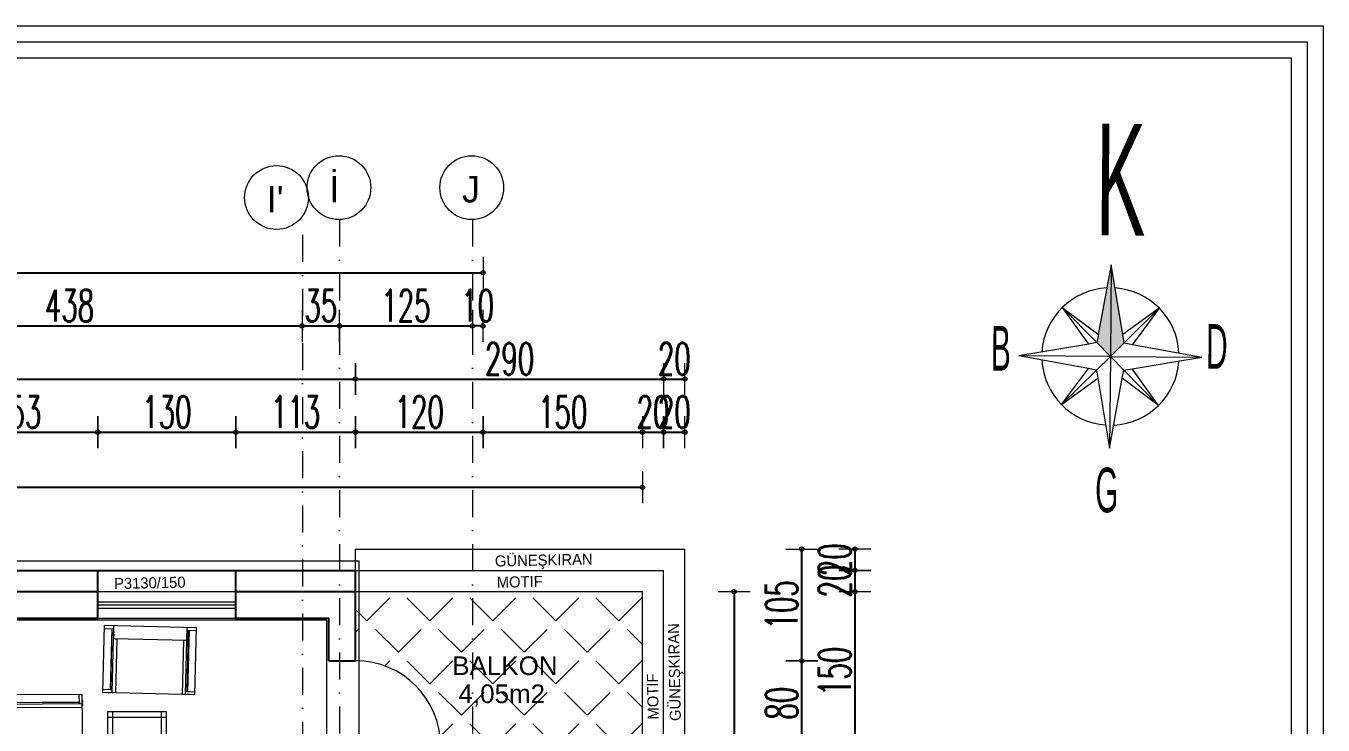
# Model space of a CAD drawing. Header units: millimetres. Extents: x -16104 to 67872, y -88009 to 12107.
# Drawn here: x 27022 to 28243, y 11449 to 12107 of the extents above; entities that cross this region are included whole.
import ezdxf

# ---------------------------------------------------------------- set-up
doc = ezdxf.new("R2010")
doc.units = ezdxf.units.MM
doc.linetypes.add('ACAD_ISO07W100', pattern=[3, 0, -3])
doc.linetypes.add('DASHDOTX2', pattern=[50.8, 25.4, -12.7, 0, -12.7])
doc.layers.get('0').update_dxf_attribs({"color": 241})
for name, color, linetype, lineweight in [('AKS', 1, 'ACAD_ISO07W100', 5), ('akslar', 144, 'Continuous', 20), ('bacas', 11, 'Continuous', 5), ('balkon', 6, 'Continuous', 5), ('c05', 32, 'Continuous', 13), ('duvar', 123, 'Continuous', 25), ('emsal&kolon', 1, 'Continuous', 5), ('kapı', 3, 'Continuous', 5), ('MEKAN ADI', 31, 'Continuous', 5), ('OLCU', 54, 'Continuous', 13), ('PAFTA ADI', 41, 'Continuous', 5), ('pencere', 5, 'Continuous', 5), ('POZ', 36, 'Continuous', 18), ('SıVA', 40, 'Continuous', 9), ('tefriş', 30, 'Continuous', 5), ('ÇİZGİ', 253, 'Continuous', 18), ('ÖLÇÜ', 252, 'Continuous', 20)]:
    doc.layers.add(name, color=color, linetype=linetype, lineweight=lineweight)
doc.styles.add('DIM', font='Txttw.shx', dxfattribs={"width": 0.6})
doc.styles.add('M2', font='stylu.ttf', dxfattribs={"height": 10})
doc.styles.add('MEKAN ADI', font='stylu.ttf', dxfattribs={"width": 0.5, "height": 25})
doc.dimstyles.new('50', dxfattribs={"dimscale": 0, "dimtxt": 30, "dimasz": 1, "dimexe": 0, "dimexo": 2, "dimgap": 4, "dimtad": 1, "dimdec": 0, "dimzin": 0, "dimdsep": 46, "dimtxsty": 'DIM', "dimblk1": 'DOT', "dimblk2": 'DOT', "dimsah": 1, "dimcen": 1.5, "dimdle": 3, "dimse1": 1, "dimse2": 1, "dimclrd": 256, "dimclre": 9, "dimclrt": 256, "dimadec": 0, "dimazin": 0, "dimtfac": 0.24, "dimtdec": 0, "dimtix": 1, "dimtmove": 2, "dimatfit": 3, "dimldrblk": 'DOT', "dimfxl": 0, "dimtolj": 1, "dimtzin": 15, "dimarcsym": 0})

# ---------------------------------------------------------------- blocks, each defined once
blk = doc.blocks.new('DOT')
for p, q in [((0, 15), (0, -15)), ((-2, 0), (0, 0)), ((2, 0), (0, 0))]:
    blk.add_line(p, q)
blk.add_circle((0, 0), 2)
blk = doc.blocks.new('*D5392')
at = {"layer": 'Defpoints', "color": 0, "transparency": 16777216}
for p in [(27219.9, 11725), (27089.9, 11675), (27219.9, 11675)]:
    blk.add_point(p, dxfattribs=at)
at = {"layer": 'OLCU', "lineweight": -2, "transparency": 16777216}
blk.add_line((27090.9, 11725), (27218.9, 11725), dxfattribs=at)
at = {"layer": 'OLCU', "lineweight": -2, "transparency": 16777216, "rotation": 180}
blk.add_blockref('DOT', (27089.9, 11725), dxfattribs=at)
at = {"layer": 'OLCU', "lineweight": -2, "transparency": 16777216}
blk.add_blockref('DOT', (27219.9, 11725), dxfattribs=at)
at = {"layer": 'OLCU', "transparency": 16777216, "insert": (27154.9, 11744), "char_height": 30, "attachment_point": 5, "style": 'DIM'}
blk.add_mtext('\\A1;130', dxfattribs=at)
blk = doc.blocks.new('*D5393')
at = {"layer": 'Defpoints', "color": 0, "transparency": 16777216}
for p in [(27332.4, 11725), (27219.9, 11675), (27332.4, 11675)]:
    blk.add_point(p, dxfattribs=at)
at = {"layer": 'OLCU', "lineweight": -2, "transparency": 16777216}
blk.add_line((27220.9, 11725), (27331.4, 11725), dxfattribs=at)
at = {"layer": 'OLCU', "lineweight": -2, "transparency": 16777216, "rotation": 180}
blk.add_blockref('DOT', (27219.9, 11725), dxfattribs=at)
at = {"layer": 'OLCU', "lineweight": -2, "transparency": 16777216}
blk.add_blockref('DOT', (27332.4, 11725), dxfattribs=at)
at = {"layer": 'OLCU', "transparency": 16777216, "insert": (27276.1, 11744), "char_height": 30, "attachment_point": 5, "style": 'DIM'}
blk.add_mtext('\\A1;113', dxfattribs=at)
blk = doc.blocks.new('*D5394')
at = {"layer": 'Defpoints', "color": 0, "transparency": 16777216}
for p in [(25522.4, 11775), (27332.4, 11775), (27332.4, 11740)]:
    blk.add_point(p, dxfattribs=at)
at = {"layer": 'OLCU', "lineweight": -2, "transparency": 16777216}
blk.add_line((25523.4, 11775), (27331.4, 11775), dxfattribs=at)
at = {"layer": 'OLCU', "lineweight": -2, "transparency": 16777216, "rotation": 180}
blk.add_blockref('DOT', (25522.4, 11775), dxfattribs=at)
at = {"layer": 'OLCU', "lineweight": -2, "transparency": 16777216}
blk.add_blockref('DOT', (27332.4, 11775), dxfattribs=at)
at = {"layer": 'OLCU', "transparency": 16777216, "insert": (26427.4, 11794), "char_height": 30, "attachment_point": 5, "style": 'DIM'}
blk.add_mtext('\\A1;1810', dxfattribs=at)
blk = doc.blocks.new('*D5401')
at = {"layer": 'Defpoints', "color": 0, "transparency": 16777216}
for p in [(26844.4, 11825), (27282.2, 11825), (27282.2, 11825)]:
    blk.add_point(p, dxfattribs=at)
at = {"layer": 'OLCU', "lineweight": -2, "transparency": 16777216}
blk.add_line((26845.4, 11825), (27281.2, 11825), dxfattribs=at)
at = {"layer": 'OLCU', "lineweight": -2, "transparency": 16777216, "rotation": 180}
blk.add_blockref('DOT', (26844.4, 11825), dxfattribs=at)
at = {"layer": 'OLCU', "lineweight": -2, "transparency": 16777216}
blk.add_blockref('DOT', (27282.2, 11825), dxfattribs=at)
at = {"layer": 'OLCU', "transparency": 16777216, "insert": (27063.3, 11844), "char_height": 30, "attachment_point": 5, "style": 'DIM'}
blk.add_mtext('\\A1;438', dxfattribs=at)
blk = doc.blocks.new('*D5402')
at = {"layer": 'Defpoints', "color": 0, "transparency": 16777216}
for p in [(27317.4, 11825), (27442.4, 11825), (27442.4, 11825)]:
    blk.add_point(p, dxfattribs=at)
at = {"layer": 'OLCU', "lineweight": -2, "transparency": 16777216}
blk.add_line((27318.4, 11825), (27441.4, 11825), dxfattribs=at)
at = {"layer": 'OLCU', "lineweight": -2, "transparency": 16777216, "rotation": 180}
blk.add_blockref('DOT', (27317.4, 11825), dxfattribs=at)
at = {"layer": 'OLCU', "lineweight": -2, "transparency": 16777216}
blk.add_blockref('DOT', (27442.4, 11825), dxfattribs=at)
at = {"layer": 'OLCU', "transparency": 16777216, "insert": (27379.9, 11844), "char_height": 30, "attachment_point": 5, "style": 'DIM'}
blk.add_mtext('\\A1;125', dxfattribs=at)
blk = doc.blocks.new('*D5403')
at = {"layer": 'Defpoints', "color": 0, "transparency": 16777216}
for p in [(27442.4, 11825), (27452.4, 11790), (27442.4, 10742.8)]:
    blk.add_point(p, dxfattribs=at)
at = {"layer": 'OLCU', "lineweight": -2, "transparency": 16777216}
for p, q in [((27441.4, 11825), (27440.4, 11825)), ((27452.4, 11825), (27442.4, 11825)), ((27453.4, 11825), (27454.4, 11825))]:
    blk.add_line(p, q, dxfattribs=at)
blk.add_blockref('DOT', (27442.4, 11825), dxfattribs=at)
at = {"layer": 'OLCU', "lineweight": -2, "transparency": 16777216, "rotation": 180}
blk.add_blockref('DOT', (27452.4, 11825), dxfattribs=at)
at = {"layer": 'OLCU', "transparency": 16777216, "insert": (27447.4, 11844), "char_height": 30, "attachment_point": 5, "style": 'DIM'}
blk.add_mtext('\\A1;10', dxfattribs=at)
blk = doc.blocks.new('*D5404')
at = {"layer": 'Defpoints', "color": 0, "transparency": 16777216}
for p in [(27452.4, 11875), (25402.4, 11840), (27452.4, 11840)]:
    blk.add_point(p, dxfattribs=at)
at = {"layer": 'OLCU', "lineweight": -2, "transparency": 16777216}
blk.add_line((25403.4, 11875), (27451.4, 11875), dxfattribs=at)
at = {"layer": 'OLCU', "lineweight": -2, "transparency": 16777216, "rotation": 180}
blk.add_blockref('DOT', (25402.4, 11875), dxfattribs=at)
at = {"layer": 'OLCU', "lineweight": -2, "transparency": 16777216}
blk.add_blockref('DOT', (27452.4, 11875), dxfattribs=at)
at = {"layer": 'OLCU', "transparency": 16777216, "insert": (26427.4, 11894), "char_height": 30, "attachment_point": 5, "style": 'DIM'}
blk.add_mtext('\\A1;2050', dxfattribs=at)
blk = doc.blocks.new('*D5430')
at = {"layer": 'Defpoints', "color": 0, "transparency": 16777216}
for p in [(27702.4, 11510), (27752.4, 11510), (27702.4, 11430)]:
    blk.add_point(p, dxfattribs=at)
at = {"layer": 'OLCU', "lineweight": -2, "transparency": 16777216}
blk.add_line((27752.4, 11431), (27752.4, 11509), dxfattribs=at)
for p, rotation in [((27752.4, 11510), 90), ((27752.4, 11430), 270)]:
    blk.add_blockref('DOT', p, dxfattribs=dict(at, rotation=rotation))
at = {"layer": 'OLCU', "transparency": 16777216, "insert": (27733.4, 11470), "char_height": 30, "attachment_point": 5, "rotation": 90, "style": 'DIM'}
blk.add_mtext('\\A1;80', dxfattribs=at)
blk = doc.blocks.new('*D5431')
at = {"layer": 'Defpoints', "color": 0, "transparency": 16777216}
for p in [(27702.4, 11615), (27752.4, 11615), (27702.4, 11510)]:
    blk.add_point(p, dxfattribs=at)
at = {"layer": 'OLCU', "lineweight": -2, "transparency": 16777216}
blk.add_line((27752.4, 11511), (27752.4, 11614), dxfattribs=at)
for p, rotation in [((27752.4, 11615), 90), ((27752.4, 11510), 270)]:
    blk.add_blockref('DOT', p, dxfattribs=dict(at, rotation=rotation))
at = {"layer": 'OLCU', "transparency": 16777216, "insert": (27733.4, 11562.5), "char_height": 30, "attachment_point": 5, "rotation": 90, "style": 'DIM'}
blk.add_mtext('\\A1;105', dxfattribs=at)
blk = doc.blocks.new('*D5432')
at = {"layer": 'Defpoints', "color": 0, "transparency": 16777216}
for p in [(27702.4, 11615), (27702.4, 11595), (27802.4, 11595)]:
    blk.add_point(p, dxfattribs=at)
at = {"layer": 'OLCU', "lineweight": -2, "transparency": 16777216}
for p, q in [((27802.4, 11616), (27802.4, 11617)), ((27802.4, 11615), (27802.4, 11595)), ((27802.4, 11594), (27802.4, 11593))]:
    blk.add_line(p, q, dxfattribs=at)
for p, rotation in [((27802.4, 11615), 270), ((27802.4, 11595), 90)]:
    blk.add_blockref('DOT', p, dxfattribs=dict(at, rotation=rotation))
at = {"layer": 'OLCU', "transparency": 16777216, "insert": (27783.4, 11605), "char_height": 30, "attachment_point": 5, "rotation": 90, "style": 'DIM'}
blk.add_mtext('\\A1;20', dxfattribs=at)
blk = doc.blocks.new('*D5433')
at = {"layer": 'Defpoints', "color": 0, "transparency": 16777216}
for p in [(27703.7, 11575), (27702.4, 11425), (27802.4, 11425)]:
    blk.add_point(p, dxfattribs=at)
at = {"layer": 'OLCU', "lineweight": -2, "transparency": 16777216}
blk.add_line((27802.4, 11574), (27802.4, 11426), dxfattribs=at)
for p, rotation in [((27802.4, 11575), 90), ((27802.4, 11425), 270)]:
    blk.add_blockref('DOT', p, dxfattribs=dict(at, rotation=rotation))
at = {"layer": 'OLCU', "transparency": 16777216, "insert": (27783.4, 11500), "char_height": 30, "attachment_point": 5, "rotation": 90, "style": 'DIM'}
blk.add_mtext('\\A1;150', dxfattribs=at)
blk = doc.blocks.new('*D5456')
at = {"layer": 'Defpoints', "color": 0, "transparency": 16777216}
for p in [(27332.4, 11775), (27622.4, 11775), (27622.4, 11775)]:
    blk.add_point(p, dxfattribs=at)
at = {"layer": 'OLCU', "lineweight": -2, "transparency": 16777216}
blk.add_line((27333.4, 11775), (27621.4, 11775), dxfattribs=at)
at = {"layer": 'OLCU', "lineweight": -2, "transparency": 16777216, "rotation": 180}
blk.add_blockref('DOT', (27332.4, 11775), dxfattribs=at)
at = {"layer": 'OLCU', "lineweight": -2, "transparency": 16777216}
blk.add_blockref('DOT', (27622.4, 11775), dxfattribs=at)
at = {"layer": 'OLCU', "transparency": 16777216, "insert": (27477.4, 11794), "char_height": 30, "attachment_point": 5, "style": 'DIM'}
blk.add_mtext('\\A1;290', dxfattribs=at)
blk = doc.blocks.new('*D5457')
at = {"layer": 'Defpoints', "color": 0, "transparency": 16777216}
for p in [(27622.4, 11775), (27642.4, 11775), (27642.4, 11775)]:
    blk.add_point(p, dxfattribs=at)
at = {"layer": 'OLCU', "lineweight": -2, "transparency": 16777216}
for p, q in [((27621.4, 11775), (27620.4, 11775)), ((27622.4, 11775), (27642.4, 11775)), ((27643.4, 11775), (27644.4, 11775))]:
    blk.add_line(p, q, dxfattribs=at)
blk.add_blockref('DOT', (27622.4, 11775), dxfattribs=at)
at = {"layer": 'OLCU', "lineweight": -2, "transparency": 16777216, "rotation": 180}
blk.add_blockref('DOT', (27642.4, 11775), dxfattribs=at)
at = {"layer": 'OLCU', "transparency": 16777216, "insert": (27632.4, 11794), "char_height": 30, "attachment_point": 5, "style": 'DIM'}
blk.add_mtext('\\A1;20', dxfattribs=at)
blk = doc.blocks.new('*D5458')
at = {"layer": 'Defpoints', "color": 0, "transparency": 16777216}
for p in [(27332.4, 11725), (27452.4, 11725), (27452.4, 11725)]:
    blk.add_point(p, dxfattribs=at)
at = {"layer": 'OLCU', "lineweight": -2, "transparency": 16777216}
blk.add_line((27333.4, 11725), (27451.4, 11725), dxfattribs=at)
at = {"layer": 'OLCU', "lineweight": -2, "transparency": 16777216, "rotation": 180}
blk.add_blockref('DOT', (27332.4, 11725), dxfattribs=at)
at = {"layer": 'OLCU', "lineweight": -2, "transparency": 16777216}
blk.add_blockref('DOT', (27452.4, 11725), dxfattribs=at)
at = {"layer": 'OLCU', "transparency": 16777216, "insert": (27392.4, 11744), "char_height": 30, "attachment_point": 5, "style": 'DIM'}
blk.add_mtext('\\A1;120', dxfattribs=at)
blk = doc.blocks.new('*D5460')
at = {"layer": 'Defpoints', "color": 0, "transparency": 16777216}
for p in [(26937.4, 11725), (27089.9, 11725), (27089.9, 11725)]:
    blk.add_point(p, dxfattribs=at)
at = {"layer": 'OLCU', "lineweight": -2, "transparency": 16777216}
blk.add_line((26938.4, 11725), (27088.9, 11725), dxfattribs=at)
at = {"layer": 'OLCU', "lineweight": -2, "transparency": 16777216, "rotation": 180}
blk.add_blockref('DOT', (26937.4, 11725), dxfattribs=at)
at = {"layer": 'OLCU', "lineweight": -2, "transparency": 16777216}
blk.add_blockref('DOT', (27089.9, 11725), dxfattribs=at)
at = {"layer": 'OLCU', "transparency": 16777216, "insert": (27013.6, 11744), "char_height": 30, "attachment_point": 5, "style": 'DIM'}
blk.add_mtext('\\A1;153', dxfattribs=at)
blk = doc.blocks.new('NEWBLOCK4')
at = {"layer": 'bacas'}
for p, q in [((-0.851, 0.589), (-0.851, 2.087)), ((-0.093, 2.087), (-0.851, 2.087)), ((-0.821, 2.087), (-0.821, 1.997)), ((-0.121, 1.997), (-0.121, 2.087)), ((-0.093, 2.087), (-0.093, 0.589)), ((-0.093, 1.997), (-0.851, 1.997)), ((-0.841, 1.997), (-0.838, 1.997)), ((-0.833, 1.997), (-0.831, 1.997)), ((-0.821, 2.017), (-0.121, 2.017)), ((-0.121, 2.012), (-0.821, 2.012)), ((-0.796, 1.997), (-0.793, 1.997)), ((-0.788, 1.997), (-0.786, 1.997)), ((-0.781, 1.997), (-0.778, 1.997)), ((-0.773, 1.997), (-0.771, 1.997)), ((-0.768, 1.997), (-0.763, 1.997)), ((-0.761, 1.997), (-0.758, 1.997)), ((-0.756, 1.997), (-0.753, 1.997)), ((-0.751, 1.997), (-0.748, 1.997)), ((-0.746, 1.997), (-0.743, 1.997)), ((-0.741, 1.997), (-0.738, 1.997)), ((-0.736, 1.997), (-0.733, 1.997)), ((-0.731, 1.997), (-0.728, 1.997)), ((-0.726, 1.997), (-0.726, 0.679)), ((-0.726, 1.997), (-0.726, 1.994)), ((-0.726, 1.982), (-0.726, 1.967)), ((-0.726, 1.967), (-0.093, 1.967)), ((-0.121, 2.027), (-0.121, 2.034)), ((-0.121, 2.017), (-0.121, 2.002)), ((-0.121, 2.014), (-0.121, 2.012)), ((-0.093, 2.034), (-0.093, 2.014)), ((-0.093, 2.002), (-0.093, 1.982)), ((-0.093, 1.994), (-0.093, 1.997)), ((-0.851, 1.337), (-0.093, 1.337)), ((-0.093, 1.343), (-0.726, 1.343)), ((-0.093, 1.332), (-0.726, 1.332)), ((-0.093, 0.679), (-0.851, 0.679)), ((-0.841, 0.679), (-0.838, 0.679)), ((-0.833, 0.679), (-0.831, 0.679)), ((-0.821, 0.589), (-0.821, 0.679)), ((-0.121, 0.664), (-0.821, 0.664)), ((-0.821, 0.659), (-0.121, 0.659)), ((-0.796, 0.679), (-0.793, 0.679)), ((-0.788, 0.679), (-0.786, 0.679)), ((-0.781, 0.679), (-0.778, 0.679)), ((-0.773, 0.679), (-0.771, 0.679)), ((-0.768, 0.679), (-0.763, 0.679)), ((-0.761, 0.679), (-0.758, 0.679)), ((-0.756, 0.679), (-0.753, 0.679)), ((-0.751, 0.679), (-0.748, 0.679)), ((-0.746, 0.679), (-0.743, 0.679)), ((-0.741, 0.679), (-0.738, 0.679)), ((-0.736, 0.679), (-0.733, 0.679)), ((-0.731, 0.679), (-0.728, 0.679)), ((-0.726, 0.694), (-0.726, 0.709)), ((-0.726, 0.709), (-0.093, 0.709)), ((-0.726, 0.679), (-0.726, 0.682)), ((-0.121, 0.679), (-0.121, 0.589)), ((-0.121, 0.659), (-0.121, 0.674)), ((-0.121, 0.662), (-0.121, 0.664)), ((-0.121, 0.649), (-0.121, 0.642)), ((-0.093, 0.674), (-0.093, 0.694)), ((-0.093, 0.682), (-0.093, 0.679)), ((-0.093, 0.642), (-0.093, 0.662)), ((-0.093, 0.589), (-0.851, 0.589))]:
    blk.add_line(p, q, dxfattribs=at)
blk = doc.blocks.new('NEWBLOCK5')
at = {"layer": 'bacas'}
for p, q in [((1.47, -0.196), (0.373, -0.196)), ((0.373, -0.196), (0.373, -0.749)), ((0.423, -0.196), (0.423, -0.749)), ((1.42, -0.196), (1.42, -0.749)), ((1.47, -0.749), (1.47, -0.196)), ((0.373, -0.246), (1.47, -0.246)), ((1.47, -0.701), (0.373, -0.701)), ((0.373, -0.749), (1.47, -0.749))]:
    blk.add_line(p, q, dxfattribs=at)
blk = doc.blocks.new('tekli.')
at = {"layer": 'bacas'}
for p, q in [((43.4, 0), (-43.4, 0)), ((-43.4, 0), (-43.4, -63.2)), ((-38.2, 0), (-36.2, 0)), ((-34.9, 0), (-32.9, 0)), ((-34.2, 0), (-34.4, 0)), ((-34.4, 0), (-34.4, -63.2)), ((-31.4, -50.7), (-31.4, 0)), ((31.4, -50.7), (31.4, 0)), ((34.9, 0), (32.9, 0)), ((34.2, 0), (34.4, 0)), ((34.4, 0), (34.4, -63.2)), ((38.2, 0), (36.2, 0)), ((43.4, 0), (43.4, -63.2)), ((-34.4, -2.8), (-43.4, -2.8)), ((-37.4, -2.8), (-38.2, -2.8)), ((-36.4, -60.2), (-36.4, -2.8)), ((-36.4, -2.8), (-34.9, -2.8)), ((-36.2, -2.8), (-35.9, -2.8)), ((-35.9, -2.8), (-35.9, -60.2)), ((34.4, -2.8), (43.4, -2.8)), ((36.4, -2.8), (34.9, -2.8)), ((35.9, -2.8), (35.9, -60.2)), ((36.2, -2.8), (35.9, -2.8)), ((36.4, -60.2), (36.4, -2.8)), ((37.4, -2.8), (38.2, -2.8)), ((-43.4, -60.2), (-34.4, -60.2)), ((34.4, -50.7), (-34.4, -50.7)), ((-34.4, -50.7), (-34.2, -50.7)), ((-34.4, -51.2), (-34.4, -50.9)), ((-34.4, -51.7), (-34.4, -51.4)), ((-34.4, -52.2), (-34.4, -51.9)), ((-34.4, -52.7), (-34.4, -52.4)), ((-34.4, -53.2), (-34.4, -52.9)), ((-34.4, -53.7), (-34.4, -53.4)), ((-34.4, -54.2), (-34.4, -53.9)), ((-34.4, -54.9), (-34.4, -54.4)), ((-34.4, -55.4), (-34.4, -55.2)), ((-34.4, -56.2), (-34.4, -55.9)), ((-34.4, -56.9), (-34.4, -56.7)), ((-34.4, -57.7), (-34.4, -57.4)), ((-32.9, -50.7), (-31.4, -50.7)), ((32.9, -50.7), (31.4, -50.7)), ((34.4, -50.7), (34.2, -50.7)), ((34.4, -51.2), (34.4, -50.9)), ((34.4, -51.7), (34.4, -51.4)), ((34.4, -52.2), (34.4, -51.9)), ((34.4, -52.7), (34.4, -52.4)), ((34.4, -53.2), (34.4, -52.9)), ((34.4, -53.7), (34.4, -53.4)), ((34.4, -54.2), (34.4, -53.9)), ((34.4, -54.9), (34.4, -54.4)), ((34.4, -55.4), (34.4, -55.2)), ((34.4, -56.2), (34.4, -55.9)), ((34.4, -56.9), (34.4, -56.7)), ((34.4, -57.7), (34.4, -57.4)), ((43.4, -60.2), (34.4, -60.2)), ((-43.4, -63.2), (43.4, -63.2)), ((-34.4, -61.4), (-34.4, -61.2)), ((-34.4, -62.2), (-34.4, -61.9)), ((34.4, -61.4), (34.4, -61.2)), ((34.4, -62.2), (34.4, -61.9))]:
    blk.add_line(p, q, dxfattribs=at)
blk = doc.blocks.new('*D5492')
at = {"layer": 'Defpoints', "color": 0, "transparency": 16777216}
for p in [(25252.4, 11673.2), (27602.4, 11673.2), (27602.4, 11673.2)]:
    blk.add_point(p, dxfattribs=at)
at = {"layer": 'OLCU', "lineweight": -2, "transparency": 16777216}
blk.add_line((25253.4, 11673.2), (27601.4, 11673.2), dxfattribs=at)
at = {"layer": 'OLCU', "lineweight": -2, "transparency": 16777216, "rotation": 180}
blk.add_blockref('DOT', (25252.4, 11673.2), dxfattribs=at)
at = {"layer": 'OLCU', "lineweight": -2, "transparency": 16777216}
blk.add_blockref('DOT', (27602.4, 11673.2), dxfattribs=at)
at = {"layer": 'OLCU', "transparency": 16777216, "insert": (26427.4, 11692.2), "char_height": 30, "attachment_point": 5, "style": 'DIM'}
blk.add_mtext('\\A1;2350', dxfattribs=at)
blk = doc.blocks.new('*D5495')
at = {"layer": 'Defpoints', "color": 0, "transparency": 16777216}
for p in [(27688.7, 11575), (27688.7, 9465.5), (27688.7, 9465.5)]:
    blk.add_point(p, dxfattribs=at)
at = {"layer": 'OLCU', "lineweight": -2, "transparency": 16777216}
blk.add_line((27688.7, 11574), (27688.7, 9466.5), dxfattribs=at)
for p, rotation in [((27688.7, 11575), 90), ((27688.7, 9465.5), 270)]:
    blk.add_blockref('DOT', p, dxfattribs=dict(at, rotation=rotation))
at = {"layer": 'OLCU', "transparency": 16777216, "insert": (27669.7, 10520.3), "char_height": 30, "attachment_point": 5, "rotation": 90, "style": 'DIM'}
blk.add_mtext('\\A1;2110', dxfattribs=at)
blk = doc.blocks.new('*D5499')
at = {"layer": 'Defpoints', "color": 0, "transparency": 16777216}
for p in [(27452.4, 11725), (27602.4, 11725), (27602.4, 11725)]:
    blk.add_point(p, dxfattribs=at)
at = {"layer": 'OLCU', "lineweight": -2, "transparency": 16777216}
blk.add_line((27453.4, 11725), (27601.4, 11725), dxfattribs=at)
at = {"layer": 'OLCU', "lineweight": -2, "transparency": 16777216, "rotation": 180}
blk.add_blockref('DOT', (27452.4, 11725), dxfattribs=at)
at = {"layer": 'OLCU', "lineweight": -2, "transparency": 16777216}
blk.add_blockref('DOT', (27602.4, 11725), dxfattribs=at)
at = {"layer": 'OLCU', "transparency": 16777216, "insert": (27527.4, 11744), "char_height": 30, "attachment_point": 5, "style": 'DIM'}
blk.add_mtext('\\A1;150', dxfattribs=at)
blk = doc.blocks.new('*D5500')
at = {"layer": 'Defpoints', "color": 0, "transparency": 16777216}
for p in [(27602.4, 11725), (27622.4, 11725), (27622.4, 11725)]:
    blk.add_point(p, dxfattribs=at)
at = {"layer": 'OLCU', "lineweight": -2, "transparency": 16777216}
for p, q in [((27601.4, 11725), (27600.4, 11725)), ((27602.4, 11725), (27622.4, 11725)), ((27623.4, 11725), (27624.4, 11725))]:
    blk.add_line(p, q, dxfattribs=at)
blk.add_blockref('DOT', (27602.4, 11725), dxfattribs=at)
at = {"layer": 'OLCU', "lineweight": -2, "transparency": 16777216, "rotation": 180}
blk.add_blockref('DOT', (27622.4, 11725), dxfattribs=at)
at = {"layer": 'OLCU', "transparency": 16777216, "insert": (27612.4, 11744), "char_height": 30, "attachment_point": 5, "style": 'DIM'}
blk.add_mtext('\\A1;20', dxfattribs=at)
blk = doc.blocks.new('*D5501')
at = {"layer": 'Defpoints', "color": 0, "transparency": 16777216}
for p in [(27622.4, 11725), (27642.4, 11725), (27642.4, 11725)]:
    blk.add_point(p, dxfattribs=at)
at = {"layer": 'OLCU', "lineweight": -2, "transparency": 16777216}
for p, q in [((27621.4, 11725), (27620.4, 11725)), ((27622.4, 11725), (27642.4, 11725)), ((27643.4, 11725), (27644.4, 11725))]:
    blk.add_line(p, q, dxfattribs=at)
blk.add_blockref('DOT', (27622.4, 11725), dxfattribs=at)
at = {"layer": 'OLCU', "lineweight": -2, "transparency": 16777216, "rotation": 180}
blk.add_blockref('DOT', (27642.4, 11725), dxfattribs=at)
at = {"layer": 'OLCU', "transparency": 16777216, "insert": (27632.4, 11744), "char_height": 30, "attachment_point": 5, "style": 'DIM'}
blk.add_mtext('\\A1;20', dxfattribs=at)
blk = doc.blocks.new('*D5506')
at = {"layer": 'Defpoints', "color": 0, "transparency": 16777216}
for p in [(27702.4, 11595), (27702.4, 11575), (27802.4, 11575)]:
    blk.add_point(p, dxfattribs=at)
at = {"layer": 'OLCU', "lineweight": -2, "transparency": 16777216}
for p, q in [((27802.4, 11596), (27802.4, 11597)), ((27802.4, 11595), (27802.4, 11575)), ((27802.4, 11574), (27802.4, 11573))]:
    blk.add_line(p, q, dxfattribs=at)
for p, rotation in [((27802.4, 11595), 270), ((27802.4, 11575), 90)]:
    blk.add_blockref('DOT', p, dxfattribs=dict(at, rotation=rotation))
at = {"layer": 'OLCU', "transparency": 16777216, "insert": (27783.4, 11585), "char_height": 30, "attachment_point": 5, "rotation": 90, "style": 'DIM'}
blk.add_mtext('\\A1;20', dxfattribs=at)
blk = doc.blocks.new('*D5525')
at = {"layer": 'Defpoints', "color": 0, "transparency": 16777216}
for p in [(27282.2, 11825), (27317.4, 11825), (27317.4, 11825)]:
    blk.add_point(p, dxfattribs=at)
at = {"layer": 'OLCU', "lineweight": -2, "transparency": 16777216}
for p, q in [((27281.2, 11825), (27280.2, 11825)), ((27282.2, 11825), (27317.4, 11825)), ((27318.4, 11825), (27319.4, 11825))]:
    blk.add_line(p, q, dxfattribs=at)
blk.add_blockref('DOT', (27282.2, 11825), dxfattribs=at)
at = {"layer": 'OLCU', "lineweight": -2, "transparency": 16777216, "rotation": 180}
blk.add_blockref('DOT', (27317.4, 11825), dxfattribs=at)
at = {"layer": 'OLCU', "transparency": 16777216, "insert": (27299.8, 11844), "char_height": 30, "attachment_point": 5, "style": 'DIM'}
blk.add_mtext('\\A1;35', dxfattribs=at)

msp = doc.modelspace()

# ---------------------------------------------------------------- hatches: boundary and pattern name
at = {"layer": 'ÇİZGİ'}
h = msp.add_hatch(color=256, dxfattribs=at)
h.paths.add_polyline_path([(28042.8, 11796.2), (28055.8, 11809), (28054.5, 11816.8), (28043.5, 11882.3)])
h.paths.add_polyline_path([(28043.5, 11882.3), (28031.4, 11816.9), (28030, 11809.2), (28042.8, 11796.2)])
at = {"layer": 'ÖLÇÜ'}
h = msp.add_hatch(dxfattribs=at)
h.set_pattern_fill('ANGLE,_O', color=256, scale=6, angle=45)
h.set_pattern_definition([(45, (10806.83, 17059.605), (-29.63485, 29.63485), [30.48, -11.43]), (135, (10806.83, 17059.605), (-29.63485, -29.63485), [30.48, -11.43])])
h.paths.add_polyline_path([(27602.4, 11575), (27442.4, 11575), (27442.4, 11425), (27452.4, 11425), (27602.4, 11425)])
h.paths.add_polyline_path([(27442.4, 11575), (27332.4, 11575), (27332.4, 11510, -0.414214), (27412.4, 11430), (27332.4, 11430), (27332.4, 11425), (27442.4, 11425)])
h.paths.add_polyline_path([(27424.9, 11492.3), (27513.6, 11492.3), (27513.6, 11462.5), (27424.9, 11462.5)], flags=9)
h.paths.add_polyline_path([(27422.8, 11518.7), (27527, 11518.7), (27527, 11491.9), (27422.8, 11491.9)], flags=9)

# ---------------------------------------------------------------- linework, layer by layer
at = {"layer": 'AKS', "linetype": 'ByBlock'}
for centre in [(27258.1, 11945.7), (27316.8, 11955), (27441.8, 11955)]:
    msp.add_circle(centre, 30, dxfattribs=at)
at = {"layer": 'akslar', "linetype": 'DASHDOTX2'}
for p, q in [((27317.4, 11925), (27317.4, 9115.5)), ((27442.4, 11925), (27442.4, 9115.5)), ((27282.4, 11910.6), (27282.4, 9101.1))]:
    msp.add_line(p, q, dxfattribs=at)
at = {"layer": 'balkon'}
for p, q in [((27332.4, 11615), (27642.4, 11615)), ((27332.4, 11595), (27332.4, 11615)), ((27642.4, 11425), (27642.4, 11615)), ((27332.4, 11595), (27622.4, 11595)), ((27622.4, 11425), (27622.4, 11595)), ((27332.4, 11575), (27602.4, 11575)), ((27602.4, 11425), (27602.4, 11575))]:
    msp.add_line(p, q, dxfattribs=at)
at = {"layer": 'c05'}
for points in [[(28242.9, 8939.6), (28242.9, 8729.3), (24712.7, 8729.3), (24712.7, 12107.1), (28242.9, 12107.1), (28242.9, 10251)], [(28227.9, 8939.6), (28227.9, 8744.3), (24727.7, 8744.3), (24727.7, 12092.1), (28227.9, 12092.1), (28227.9, 10251)], [(28212.9, 8939.6), (28212.9, 8759.3), (24742.7, 8759.3), (24742.7, 12077.1), (28212.9, 12077.1), (28212.9, 10251)]]:
    msp.add_lwpolyline(points, dxfattribs=at)
at = {"layer": 'duvar'}
for p, q in [((25634.9, 11595), (27219.9, 11595)), ((26937.4, 11595), (27089.9, 11595)), ((27089.9, 11550), (27089.9, 11595)), ((27219.9, 11595), (27332.4, 11595)), ((27219.9, 11550), (27219.9, 11595)), ((27332.4, 11575), (27332.4, 11595)), ((26937.4, 11575), (27089.9, 11575)), ((27219.9, 11575), (27332.4, 11575)), ((27332.4, 11510), (27332.4, 11575)), ((27002.4, 11550), (27089.9, 11550)), ((27219.9, 11550), (27307.4, 11550)), ((27307.4, 11510), (27307.4, 11550)), ((27307.4, 11510), (27307.4, 11549)), ((27307.4, 11510), (27332.4, 11510))]:
    msp.add_line(p, q, dxfattribs=at)
at = {"layer": 'kapı'}
msp.add_arc((27332.4, 11430), 80, 0, 90, dxfattribs=at)
at = {"layer": 'pencere'}
for p, q in [((27089.9, 11575), (27219.9, 11575)), ((27089.9, 11575), (27219.9, 11575)), ((27089.9, 11565.5), (27219.9, 11565.5)), ((27089.9, 11562.5), (27219.9, 11562.5)), ((27089.9, 11559.5), (27219.9, 11559.5)), ((27089.9, 11550), (27219.9, 11550))]:
    msp.add_line(p, q, dxfattribs=at)
at = {"layer": 'SıVA'}
for points in [[(26992.4, 10217), (26992.4, 9702.5), (26857.4, 9702.5), (26857.4, 9442.5), (26075.4, 9442.5), (26075.4, 9612.5), (25855.4, 9612.5), (25855.4, 10467), (25393.4, 10467), (25393.4, 10981.7), (25223.4, 10981.7), (25223.4, 11434), (25513.4, 11434), (25513.4, 11604), (27335.4, 11604), (27335.4, 11434), (27625.4, 11434), (27625.4, 10981.7), (27455.4, 10981.7), (27455.4, 10487), (27295.4, 10487), (27295.4, 10217)], [(27004.4, 11548), (27004.4, 11151.7), (27097.4, 11151.7), (27305.4, 11151.7), (27305.4, 11430), (27305.4, 11510), (27305.4, 11548)]]:
    msp.add_lwpolyline(points, close=True, dxfattribs=at)
at = {"layer": 'ÇİZGİ'}
for p, q in [((28043.5, 11882.3), (28031.4, 11816.9)), ((28043.5, 11882.3), (28042.8, 11796.2)), ((28054.5, 11816.8), (28043.5, 11882.3)), ((27997.5, 11842.3), (28030, 11809.3)), ((27997.5, 11842.3), (28031.5, 11816.9)), ((27997.5, 11842.3), (28022.3, 11807.9)), ((28088.8, 11841.5), (28054.5, 11816.8)), ((28088.8, 11841.5), (28055.8, 11809)), ((28088.8, 11841.5), (28063.5, 11807.6)), ((28031.5, 11816.9), (28030, 11809.2)), ((28055.8, 11809), (28054.5, 11816.8)), ((28022.4, 11807.9), (27956.7, 11796.9)), ((28030, 11809.2), (28022.3, 11807.9)), ((28042.8, 11796.2), (28030, 11809.2)), ((28055.8, 11809), (28042.8, 11796.2)), ((28055.8, 11809), (28063.5, 11807.6)), ((28063.5, 11807.6), (28128.9, 11795.5)), ((28042.8, 11796.2), (27956.7, 11796.9)), ((28022.1, 11784.9), (27956.7, 11796.9)), ((28042.8, 11796.2), (28029.8, 11783.4)), ((28042.8, 11796.2), (28042.1, 11710.1)), ((28042.8, 11796.2), (28128.9, 11795.5)), ((28055.4, 11783.4), (28042.8, 11796.2)), ((28063.2, 11784.7), (28128.9, 11795.5)), ((27996.8, 11751), (28022.1, 11784.9)), ((27996.8, 11751), (28029.8, 11783.4)), ((28029.8, 11783.4), (28022.1, 11784.9)), ((28029.8, 11783.4), (28031.1, 11775.7)), ((28054, 11775.7), (28055.4, 11783.4)), ((28055.4, 11783.4), (28063.2, 11784.7)), ((28088.1, 11750.2), (28055.4, 11783.4)), ((28088.1, 11750.2), (28063.2, 11784.7)), ((27996.8, 11751), (28031.1, 11775.7)), ((28031.1, 11775.7), (28042.1, 11710.1)), ((28042.1, 11710.1), (28054, 11775.7)), ((28088.1, 11750.2), (28054, 11775.7))]:
    msp.add_line(p, q, dxfattribs=at)
for start, end in [(92.9042, 176.1457), (2.915, 86.135), (182.915, 266.135), (272.842, 356.2079)]:
    msp.add_arc((28042.8, 11796.2), 64.6, start, end, dxfattribs=at)

# ---------------------------------------------------------------- block references
at = {"layer": 'tefriş', "xscale": -1, "rotation": 178.5803692732854}
msp.add_blockref('tekli.', (27137.9, 11479.1), dxfattribs=at)
at = {"layer": 'tefriş', "yscale": 100, "zscale": 100}
for name, p, xscale, rotation in [('NEWBLOCK4', (27084.2, 11537.3), -99.99999999999491, 180.4047079229011), ('NEWBLOCK5', (27079.5, 11314.8), 100, 90)]:
    msp.add_blockref(name, p, dxfattribs=dict(at, xscale=xscale, rotation=rotation))

# ---------------------------------------------------------------- texts
at = {"layer": 'AKS', "char_height": 25, "width": 35.659, "attachment_point": 1}
for s, insert in [('{\\fComic Sans MS|b0|i0|c162|p66;İ}', (27307.7, 11966.1)), ('J', (27432.7, 11966.1)), ("\\pt0;I'", (27249, 11956.7))]:
    msp.add_mtext(s, dxfattribs=dict(at, insert=insert))
at = {"layer": 'emsal&kolon', "char_height": 17.5, "width": 1076.841}
for s, insert, attachment_point in [('{\\fArial|b0|i0|c162|p34;BALKON}', (27522.6, 11496.3), 9), ('{\\fArial|b0|i0|c162|p34;4,05m2}', (27429.3, 11466.9), 7)]:
    msp.add_mtext(s, dxfattribs=dict(at, insert=insert, attachment_point=attachment_point))
at = {"layer": 'MEKAN ADI', "style": 'MEKAN ADI', "width": 0.5}
for s, p in [('B', (27930.2, 11783)), ('D', (28132.7, 11784.7)), ('D', (28132.7, 11784.7)), ('G', (28028.3, 11649.7))]:
    msp.add_text(s, height=42, rotation=359.525, dxfattribs=at).set_placement(p)
at = {"layer": 'PAFTA ADI', "style": 'MEKAN ADI', "width": 0.5}
msp.add_text('K', height=105, rotation=359.525, dxfattribs=at).set_placement((28028.7, 11910.2))
at = {"layer": 'POZ', "style": 'M2', "flags": 4}
for tag, p, rotation in [('GÜNEŞKIRAN', (27463.7, 11598.6), 1.1392), ('P3130/150', (27105.3, 11577.4), 1.1392), ('MOTIF', (27465.4, 11578.6), 1.1392), ('GÜNEŞKIRAN', (27638.6, 11453.4), 91.1392), ('MOTIF', (27617.8, 11454.8), 91.1392)]:
    msp.add_attdef(tag, p, 'K1 80/210', height=10.4, rotation=rotation, dxfattribs=at)

# ---------------------------------------------------------------- dimensions: what is measured, and where the dimension line sits
at = {"layer": 'OLCU'}
for base, p1, p2, picture, middle in [((27452.4, 11875), (25402.4, 11840), (27452.4, 11840), '*D5404', (26427.4, 11894)), ((27282.2, 11825), (26844.4, 11825), (27282.2, 11825), '*D5401', (27063.3, 11844)), ((27317.4, 11825), (27282.2, 11825), (27317.4, 11825), '*D5525', (27299.8, 11844)), ((27442.4, 11825), (27317.4, 11825), (27442.4, 11825), '*D5402', (27379.9, 11844)), ((27442.4, 11825), (27452.4, 11790), (27442.4, 10742.8), '*D5403', (27447.4, 11844)), ((27332.4, 11775), (25522.4, 11775), (27332.4, 11740), '*D5394', (26427.4, 11794)), ((27622.4, 11775), (27332.4, 11775), (27622.4, 11775), '*D5456', (27477.4, 11794)), ((27642.4, 11775), (27622.4, 11775), (27642.4, 11775), '*D5457', (27632.4, 11794)), ((27089.8722398, 11725.0446397), (26937.3722398, 11725.0446397), (27089.8722398, 11725.0446397), '*D5460', (27013.6222398, 11744.0446397)), ((27219.9, 11725), (27089.9, 11675), (27219.9, 11675), '*D5392', (27154.9, 11744)), ((27332.3722398, 11725.0446397), (27219.8722398, 11675.0446397), (27332.3722398, 11675.0446397), '*D5393', (27276.1222398, 11744.0446397)), ((27452.4, 11725), (27332.4, 11725), (27452.4, 11725), '*D5458', (27392.4, 11744)), ((27602.4, 11725), (27452.4, 11725), (27602.4, 11725), '*D5499', (27527.4, 11744)), ((27622.4, 11725), (27602.4, 11725), (27622.4, 11725), '*D5500', (27612.4, 11744)), ((27642.4, 11725), (27622.4, 11725), (27642.4, 11725), '*D5501', (27632.4, 11744)), ((27602.4, 11673.2), (25252.4, 11673.2), (27602.4, 11673.2), '*D5492', (26427.4, 11692.2))]:
    dim = msp.add_linear_dim(base=base, p1=p1, p2=p2, dimstyle='50', override={"dimscale": 1}, dxfattribs=at)
    dim.commit()
    dim.dimension.update_dxf_attribs({"geometry": picture, "text_midpoint": middle})
for base, p1, p2, picture, middle in [((27802.4, 11595), (27702.4, 11615), (27702.4, 11595), '*D5432', (27783.4, 11605)), ((27752.4, 11615), (27702.4, 11510), (27702.4, 11615), '*D5431', (27733.4, 11562.5)), ((27802.4, 11575), (27702.4, 11595), (27702.4, 11575), '*D5506', (27783.4, 11585)), ((27802.4, 11425), (27703.7, 11575), (27702.4, 11425), '*D5433', (27783.4, 11500)), ((27752.4, 11510), (27702.4, 11430), (27702.4, 11510), '*D5430', (27733.4, 11470))]:
    dim = msp.add_linear_dim(base=base, p1=p1, p2=p2, angle=90, dimstyle='50', override={"dimscale": 1}, dxfattribs=at)
    dim.commit()
    dim.dimension.update_dxf_attribs({"geometry": picture, "text_midpoint": middle})
dim = msp.add_linear_dim(base=(27688.7, 9465.5), p1=(27688.7, 11575), p2=(27688.7, 9465.5), angle=90, text='2110', dimstyle='50', override={"dimscale": 1}, dxfattribs=at)
dim.commit()
dim.dimension.update_dxf_attribs({"geometry": '*D5495', "text_midpoint": (27669.7, 10520.3)})

doc.saveas('drawing.dxf')
